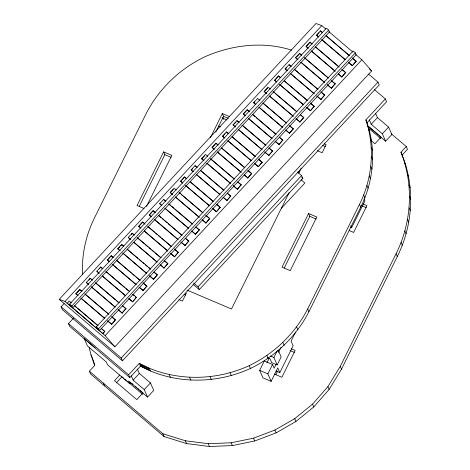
<?xml version="1.0" encoding="UTF-8"?>
<svg xmlns="http://www.w3.org/2000/svg" width="470" height="470" viewBox="0 0 470 470"><rect width="100%" height="100%" fill="white"/><g stroke="black" fill="none" stroke-linecap="round" stroke-linejoin="round"><path stroke-width="0.7" d="M89.177 347.377L91.01 354.897L94.67 365.519L89.371 371.206L162.837 433.751L185.303 440.754L208.234 443.698L231.134 442.781L253.518 438.175L274.88 430.073L294.731 418.658L312.579 404.112L327.925 386.622L340.274 366.365L396.081 253.724C411.714 222.492 413.982 184.763 400.963 152.227L406.256 146.54L391.228 133.744M89.371 371.206L90.598 374.008L164.065 436.554L186.531 443.551L209.461 446.5L232.362 445.578L254.746 440.978L276.107 432.876L295.959 421.461L313.807 406.914L329.153 389.419L341.502 369.167L397.315 256.52C413.383 224.407 415.38 185.297 400.963 152.227M139.267 363.369L140.501 366.165L129.849 377.61L128.621 374.807L139.267 363.369L149.184 368.169C181.085 381.405 217.939 380.03 249.212 365.654C274.221 353.622 295.025 333.653 307.691 308.925L359.515 204.327C372.463 178.4 375.142 147.439 365.86 119.891L385.365 98.935L374.226 89.453M140.501 366.165L150.412 370.971C182.313 384.207 219.167 382.833 250.445 368.451C275.449 356.424 296.253 336.45 308.925 311.728L360.748 207.129C374.014 180.357 376.817 147.921 365.86 119.891M281.43 208.204L289.115 192.641M146.54 206.4L171.82 155.376L163.613 151.886L137.034 205.525L143.979 208.48M139.238 206.365L164.841 154.689L163.613 151.886M210.343 137.792L222.351 113.546L229.76 116.695M215.789 132.076L223.579 116.343L222.351 113.546M186.39 293.074L182.407 301.117L179.029 299.684M298.72 173.224L301.27 168.09M308.596 213.527L282.018 267.166L290.225 270.655L316.804 217.017L308.596 213.527L309.824 216.329L316.14 219.008M284.221 268.006L309.824 216.329M295.624 331.926L291.077 341.103L293.127 345.773L279.838 372.593L277.793 367.928L271.149 381.335L262.942 377.845L259.663 370.378L264.316 360.995L272.518 364.479L274.157 368.216L275.996 364.503M266.872 362.869L269.016 358.539M278.152 350.05L281.16 356.895L277.171 364.943L273.892 357.476L277.265 350.667M271.149 381.335L267.871 373.867L272.518 364.479M278.452 352.506L281.048 347.271M275.884 374.608L277.506 371.335M350.332 227.227L351.595 227.762L364.885 200.943L364.003 198.945M355.755 54.532L361.882 59.743L371.664 70.905L114.921 346.778L59.232 299.372L315.975 23.5L321.786 25.609L325.687 28.929M59.232 299.372L65.042 301.481L321.786 25.609M368.521 74.078L377.992 82.138L379.22 84.935L122.47 360.807L62.328 309.607L61.1 306.81L64.096 303.591M67.269 303.379L69.114 300.988L71.34 302.88M77.656 295.436L75.864 293.732L79.794 289.508L82.021 291.4M88.689 284.65L86.339 282.476L90.275 278.246L92.502 280.144M99.164 273.393L96.814 271.219L100.75 266.989L102.419 268.411M109.087 261.661L107.295 259.963L111.225 255.733L113.452 257.63M120.12 250.88L117.77 248.701L121.707 244.476L123.933 246.374M130.595 239.624L128.245 237.444L132.182 233.22L134.408 235.118M140.518 227.891L138.721 226.188L142.657 221.963L144.883 223.855M150.993 216.635L149.202 214.931L153.132 210.701L155.364 212.599M161.468 205.378L159.677 203.675L163.613 199.445L165.839 201.342M172.502 194.592L170.152 192.418L174.088 188.188L176.315 190.086M182.425 182.859L180.633 181.162L184.563 176.932L186.79 178.829M192.9 171.603L191.108 169.899L195.044 165.675L197.271 167.573M203.933 160.822L201.583 158.643L205.519 154.418L207.746 156.316M213.856 149.09L212.064 147.386L215.994 143.162L218.221 145.054M224.331 137.833L222.539 136.13L226.47 131.9L228.702 133.797M235.364 127.047L233.014 124.873L236.951 120.643L239.177 122.541M244.993 115.626L243.202 113.928L247.138 109.698L249.364 111.596M255.474 104.369L253.677 102.671L257.613 98.442L259.839 100.339M266.508 93.589L264.158 91.409L268.088 87.185L270.315 89.083M276.425 81.856L274.633 80.153L278.569 75.929L280.796 77.826M286.906 70.6L285.108 68.896L289.044 64.672L291.271 66.564M297.939 59.813L295.589 57.64L299.519 53.41L301.746 55.307M307.856 48.087L306.064 46.383L309.994 42.153L312.227 44.051M318.331 36.825L316.539 35.127L320.475 30.897L322.702 32.794M75.987 294.014L79.794 289.508M88.918 280.114L90.275 278.246M99.399 268.858L100.75 266.989M107.419 260.239L111.225 255.733M117.894 248.983L119.862 246.868M120.843 245.81L121.707 244.476M131.318 234.554L132.182 233.22M138.844 226.47L142.657 221.963M149.325 215.213L153.132 210.701M170.275 192.694L173.23 189.528M180.756 181.438L184.563 176.932M191.231 170.181L192.706 168.595M201.706 158.925L204.656 155.752M212.182 147.668L215.994 143.162M222.662 136.412L225.118 133.768M234.119 124.098L236.087 121.983M243.325 114.204L246.274 111.038M253.8 102.948L254.787 101.89M264.281 91.691L267.724 87.996M274.756 80.435L278.569 75.929M285.231 69.178L286.706 67.592M296.693 56.864L299.149 54.22M306.187 46.659L309.994 42.153M316.663 35.403L319.124 32.765M69.666 304.078L326.415 28.206L328.642 30.104L329.458 31.966L72.715 307.838L71.892 305.97L69.666 304.078L70.488 305.941M71.892 305.97L328.642 30.104M129.849 377.61L69.707 326.409L68.473 323.607L73.473 318.237M96.397 326.832L353.14 50.96L355.373 52.857L356.19 54.726L99.446 330.598L98.624 328.73L96.397 326.832L97.219 328.7M98.624 328.73L355.373 52.857M104.751 331.327L102.907 333.718L104.751 331.327L101.408 328.483M115.438 319.847L111.625 324.353L115.438 319.847L111.537 316.527M125.913 308.59L122.1 313.096L125.913 308.59L122.57 305.747M136.388 297.334L132.581 301.84L136.388 297.334L133.051 294.484M146.869 286.077L143.056 290.583L146.869 286.077L142.968 282.758M157.344 274.815L153.531 279.327L157.344 274.815L154.001 271.971M167.819 263.558L164.012 268.065L167.819 263.558L164.476 260.715M178.3 252.302L174.488 256.808L178.3 252.302L174.399 248.983M188.775 241.045L184.963 245.552L188.775 241.045L185.433 238.202M199.251 229.789L195.438 234.295L199.251 229.789L195.908 226.945M209.726 218.532L205.919 223.038L209.726 218.532L205.831 215.213M220.207 207.27L216.394 211.782L220.207 207.27L216.864 204.427M230.682 196.013L226.869 200.525L230.682 196.013L227.339 193.17M241.157 184.757L237.35 189.263L241.157 184.757L237.82 181.913M251.638 173.501L247.825 178.007L251.638 173.501L247.737 170.181M262.113 162.244L258.3 166.75L262.113 162.244L258.212 158.925M272.588 150.988L268.775 155.494L272.588 150.988L269.245 148.144M282.776 140.042L278.963 144.548L282.776 140.042L279.433 137.193M293.251 128.78L289.444 133.292L293.251 128.78L289.914 125.937M303.732 117.523L299.919 122.03L303.732 117.523L300.389 114.68M314.207 106.267L310.394 110.773L314.207 106.267L310.306 102.948M324.682 95.011L320.875 99.517L324.682 95.011L320.787 91.691M335.163 83.754L331.35 88.26L335.163 83.754L331.82 80.91M345.638 72.498L341.825 77.004L345.638 72.498L341.737 69.178M356.113 61.241L352.3 65.747L356.113 61.241L352.218 57.922M114.921 346.778L105.133 335.615L361.882 59.743M122.47 360.807L121.242 358.011L377.992 82.138M301.581 175.557L302.815 178.359L199.286 289.596L198.058 286.794L301.581 175.557L297.686 172.237M119.774 375.007L114.516 380.653L136.793 399.618L143.003 392.944L140.219 390.57M116.225 382.938L121.959 376.781L123.628 378.203M367.088 122.694L386.593 101.737L385.365 98.935M139.326 373.444L150.465 382.927L153.743 390.394L147.533 397.068L144.255 389.601L133.116 380.118L139.326 373.444L137.416 369.091M377.439 117.594L388.572 127.076L391.851 134.543L385.641 141.217L382.363 133.75L371.224 124.274L377.439 117.594L375.524 113.241M95.246 347.882L84.112 338.4L87.391 345.867L106.32 361.988L107.554 364.785L129.826 383.749L130.783 382.721M144.255 389.601L150.465 382.927M382.363 133.75L388.572 127.076M402.191 155.03L407.49 149.337L406.256 146.54M291.541 50.137C263.1 41.054 231.645 44.867 204.626 56.894C179.616 68.92 158.813 88.895 146.147 113.617L94.323 218.215C85.793 235.599 81.492 255.093 82.597 274.468M324.118 143.826L326.145 144.684L322.156 152.732L317.432 150.723M322.643 145.477L325.346 146.622M223.579 116.343L228.291 118.352M222.334 118.011L227.045 120.014M218.35 126.054L220.365 126.912M297.998 171.433L299.331 172.002M363.146 204.004L366.929 205.613L353.64 232.433L349.222 230.553M361.847 205.725L366.265 207.605M164.841 154.689L171.156 157.374M187.048 290.102L231.487 309.002L281.295 208.351L304.86 183.024L300.994 179.728M184.24 294.437L185.591 295.013M291.388 348.828L295.178 350.438L281.888 377.257L274.31 374.038M290.09 350.555L294.514 352.435M270.532 356.043L273.892 357.476M267.536 357.805L270.062 358.88L271.701 362.617L277.171 364.943M276.055 370.983L279.838 372.593M259.663 370.378L267.871 373.867M329.024 31.772L352.97 52.158M369.438 69.014L371.664 70.905M326.045 35.638L349.433 55.548M322.267 32.6L320.475 30.897M326.168 35.92L348.998 55.354M352.894 58.674L356.237 61.517M316.539 35.127L318.766 37.018M322.109 39.868L345.497 59.778M348.282 62.146L352.183 65.465M321.674 39.674L345.062 59.584M348.405 62.428L352.3 65.747M315.564 46.894L338.952 66.805M310.676 42.911L311.792 43.857M315.687 47.176L339.076 67.087M342.419 69.93L345.761 72.774M306.064 46.383L308.291 48.281M311.634 51.124L335.022 71.035M338.365 73.878L341.702 76.722M311.199 50.93L335.145 71.317M338.482 74.16L341.825 77.004M304.531 57.681L328.477 78.067M301.311 55.113L299.519 53.41M304.654 57.957L328.042 77.873M331.385 80.717L335.286 84.036M295.589 57.64L297.816 59.537M301.153 62.381L324.547 82.291M327.326 84.665L331.227 87.978M300.724 62.187L324.664 82.573M327.449 84.941L331.35 88.26M368.862 126.665L378.327 134.72M379.443 135.671L381.111 137.093L374.901 143.767L371 140.448M367.822 126.048L385.641 141.217M368.421 128.04L380.671 138.468M294.614 69.413L318.002 89.323M290.836 66.37L289.044 64.672M294.179 69.219L317.567 89.13M321.468 92.449L324.805 95.293M285.108 68.896L287.334 70.794M290.677 73.637L314.066 93.548M316.851 95.921L320.752 99.24M290.243 73.443L314.189 93.83M316.974 96.197L320.875 99.517M284.133 80.67L307.527 100.58M278.692 76.205L280.361 77.632M284.814 81.422L307.092 100.386M310.987 103.706L314.33 106.549M274.633 80.153L276.859 82.05M279.644 84.424L303.591 104.804M306.934 107.654L310.271 110.497M279.767 84.7L303.156 104.61M306.499 107.454L310.394 110.773M273.099 91.45L297.046 111.837M273.223 91.732L274.339 92.678M275.449 93.63L296.611 111.643M300.512 114.962L303.855 117.806M264.158 91.409L266.384 93.307M269.727 96.15L293.115 116.067M296.453 118.91L299.795 121.754M269.292 95.956L293.239 116.343M296.024 118.716L299.919 122.03M263.182 103.183L286.571 123.093M262.748 102.989L286.136 122.899M289.479 125.743L293.374 129.062M253.677 102.671L255.909 104.563M259.246 107.407L282.635 127.323M285.977 130.167L289.32 133.01M258.811 107.213L282.758 127.599M285.543 129.973L289.444 133.292M252.707 114.439L276.096 134.35M248.93 111.402L247.138 109.698M252.831 114.721L255.057 116.619M256.168 117.565L275.661 134.156M279.556 137.475L282.899 140.319M243.202 113.928L245.428 115.82M248.213 118.193L272.159 138.579M275.502 141.423L278.845 144.267M248.336 118.475L271.725 138.386M275.067 141.229L278.963 144.548M242.52 125.384L265.908 145.295M238.742 122.347L236.951 120.643M242.085 125.19L265.474 145.101M268.817 147.95L272.712 151.264M301.699 177.407L302.815 178.359M233.014 124.873L235.241 126.771M238.584 129.614L261.972 149.525M264.757 151.892L268.658 155.212M238.149 129.42L262.096 149.807M264.88 152.174L268.775 155.494M232.039 136.641L255.427 156.557M228.267 133.603L226.47 131.9M232.162 136.923L254.999 156.363M258.894 159.677L262.237 162.526M222.539 136.13L224.766 138.027M228.109 140.871L250.939 160.305M254.282 163.155L258.177 166.468M227.674 140.677L251.062 160.587M254.405 163.431L258.3 166.75M221.564 147.903L244.394 167.338M216.676 143.914L217.786 144.86M221.687 148.179L244.518 167.62M248.418 170.939L251.761 173.783M212.064 147.386L214.291 149.284M217.628 152.127L241.022 172.038M244.359 174.881L247.702 177.731M217.199 151.933L241.139 172.32M244.482 175.163L247.825 178.007M210.531 158.684L234.477 179.07M210.654 158.966L234.042 178.876M237.938 182.196L241.28 185.039M201.583 158.643L203.81 160.54M207.153 163.384L230.541 183.294M233.326 185.668L237.227 188.987M206.718 163.19L230.664 183.576M233.449 185.944L237.35 189.263M200.608 170.416L224.002 190.326M196.278 166.903L195.044 165.675M200.731 170.698L223.567 190.133M227.462 193.452L230.805 196.296M191.108 169.899L193.334 171.797M196.677 174.64L220.066 194.557M223.409 197.4L226.746 200.243M196.243 174.446L219.631 194.357M222.974 197.206L226.869 200.525M190.133 181.673L213.521 201.583M184.687 177.214L186.361 178.635M190.814 182.425L213.086 201.389M216.987 204.709L220.33 207.552M180.633 181.162L182.859 183.053M185.644 185.427L209.591 205.813M212.928 208.657L216.27 211.5M185.768 185.703L209.156 205.619M212.493 208.463L216.394 211.782M179.099 192.453L203.046 212.839M179.223 192.735L180.339 193.681M181.449 194.633L202.611 212.646M205.954 215.489L209.849 218.809M170.152 192.418L172.384 194.31M175.721 197.159L199.11 217.07M202.453 219.913L205.795 222.757M175.287 196.965L199.233 217.346M202.018 219.719L205.919 223.038M169.182 204.186L192.571 224.096M165.405 201.148L163.613 199.445M168.748 203.992L170.416 205.413M171.532 206.365L173.759 208.257M174.869 209.209L192.136 223.902M196.031 227.221L199.374 230.065M159.677 203.675L161.903 205.572M165.246 208.416L188.635 228.326M191.977 231.17L195.314 234.013M164.811 208.222L188.2 228.132M191.543 230.976L195.438 234.295M158.701 215.442L182.09 235.358M153.255 210.983L154.93 212.405M158.825 215.724L161.051 217.622M162.168 218.568L163.836 219.989M164.952 220.941L167.179 222.839M168.295 223.785L181.655 235.165M185.556 238.478L188.899 241.327M149.202 214.931L151.428 216.829M154.213 219.196L178.159 239.583M180.944 241.956L184.839 245.27M154.894 219.954L177.725 239.389M181.067 242.232L184.963 245.552M147.668 226.229L171.615 246.615M142.78 222.239L145.007 224.137M148.35 226.981L154.477 232.198M155.588 233.143L157.262 234.565M158.372 235.517L160.599 237.415M161.715 238.361L171.18 246.421M174.523 249.264L178.418 252.584M138.721 226.188L140.953 228.085M144.29 230.929L167.678 250.839M171.021 253.683L174.364 256.532M144.413 231.211L167.802 251.121M170.587 253.489L174.488 256.808M193.605 283.005L198.058 286.794M193.158 284.379L199.286 289.596M137.751 237.961L161.139 257.871M132.305 233.496L133.974 234.924M137.316 237.767L144.554 243.93M145.671 244.876L147.897 246.774M149.008 247.719L150.682 249.141M151.792 250.093L154.019 251.991M155.135 252.936L160.705 257.678M164.048 260.521L167.943 263.84M128.245 237.444L130.472 239.342M133.815 242.185L157.203 262.096M160.546 264.945L163.889 267.788M133.938 242.467L156.768 261.902M160.111 264.751L164.012 268.065M127.27 249.218L150.659 269.128M121.824 244.758L123.498 246.18M127.394 249.5L137.974 258.506M139.091 259.452L141.317 261.349M142.434 262.295L144.102 263.717M145.218 264.669L147.445 266.566M148.555 267.512L150.23 268.934M154.125 272.253L156.91 274.621M117.77 248.701L119.997 250.598M122.782 252.972L146.728 273.358M149.513 275.726L153.408 279.045M122.905 253.248L146.293 273.158M149.636 276.007L153.531 279.327M116.237 259.998L140.183 280.384M111.349 256.015L113.023 257.437M116.918 260.756L131.394 273.082M132.511 274.028L134.737 275.925M135.853 276.871L139.749 280.191M143.091 283.034L146.993 286.353M107.295 259.963L109.522 261.855M112.306 264.228L136.253 284.614M139.59 287.458L142.933 290.301M112.982 264.98L135.818 284.421M139.155 287.264L143.056 290.583M105.762 271.255L129.708 291.641M100.874 267.271L102.542 268.693M106.443 272.012L124.82 287.658M125.931 288.603L128.157 290.501M132.616 294.291L134.285 295.718M135.401 296.664L136.512 297.61M96.814 271.219L99.041 273.111M102.384 275.961L125.772 295.871M129.115 298.714L132.458 301.558M102.507 276.237L125.337 295.677M128.68 298.521L132.581 301.84M95.845 282.987L119.233 302.897M90.399 278.528L92.067 279.95M95.41 282.793L115.456 299.86M116.572 300.812L118.24 302.234M122.694 306.023L126.036 308.866M86.339 282.476L88.566 284.374M91.35 286.741L115.297 307.127M118.082 309.495L121.977 312.814M91.474 287.023L114.862 306.934M118.205 309.777L122.1 313.096M84.806 293.774L108.752 314.16M79.918 289.784L81.592 291.206M85.487 294.526L108.317 313.966M112.777 317.755L115.003 319.653M75.864 293.732L78.09 295.63M80.875 297.998L104.822 318.384M107.606 320.757L111.502 324.071M80.999 298.28L104.387 318.19M107.73 321.034L111.625 324.353M74.683 305.723L98.071 325.639M74.248 305.529L76.475 307.427M77.591 308.379L97.637 325.446M101.532 328.759L104.875 331.609M67.145 303.097L102.783 333.441M65.042 301.481L105.133 335.615M61.1 306.81L121.242 358.011M68.473 323.607L128.621 374.807M131.864 383.461L132.981 384.407M135.207 386.305L136.318 387.251M137.992 388.672L139.102 389.624M147.533 397.068L128.598 380.947L129.826 383.749M124.744 379.149L126.412 380.571M127.523 381.517L142.563 394.318M404.623 162.849L405.851 165.646M407.284 173.783L408.512 176.585M408.935 184.974L410.163 187.771M409.54 196.348L410.768 199.151M409.082 207.846L410.31 210.648M369.314 119.915L371.224 124.274M368.433 128.839L369.661 131.641M407.531 219.396L408.759 222.198M370.225 138.01L371.459 140.812M371.23 147.351L372.457 150.147M404.864 230.934L406.092 233.737M371.412 156.816L372.639 159.612M370.765 166.351L371.999 169.153M401.057 242.403L402.285 245.199M369.273 175.921L370.501 178.723M366.911 185.474L368.139 188.27M396.081 253.724L397.315 256.52M363.668 194.956L364.896 197.758M359.515 204.327L360.748 207.129M350.714 225.764L351.595 227.762M340.274 366.365L341.502 369.167M307.691 308.925L308.925 311.728M222.856 117.494L223.673 119.362M327.925 386.622L329.153 389.419M296.658 326.997L297.892 329.799M312.579 404.112L313.807 406.914M282.934 342.589L284.168 345.385M294.731 418.658L295.959 421.461M266.972 355.526L268.2 358.328M249.212 365.654L250.445 368.451M274.88 430.073L276.107 432.876M230.112 372.792L231.34 375.589M253.518 438.175L254.746 440.978M210.108 376.781L211.336 379.578M231.134 442.781L232.362 445.578M189.651 377.451L190.885 380.254M208.234 443.698L209.461 446.5M169.194 374.637L170.428 377.434M185.303 440.754L186.531 443.551M149.184 368.169L150.412 370.971M148.044 367.675L149.278 370.478M146.916 367.176L148.15 369.972M145.8 366.659L147.028 369.461M144.69 366.136L145.917 368.938M143.591 365.601L144.819 368.404M142.498 365.055L143.726 367.857M141.411 364.503L142.639 367.305M140.336 363.939L141.564 366.741M162.837 433.751L164.065 436.554M131.206 375.765L133.116 380.118M91.01 354.897L91.991 357.135M103.365 383.126L104.599 385.923M92.237 357.699L94.752 364.996"/></g></svg>
